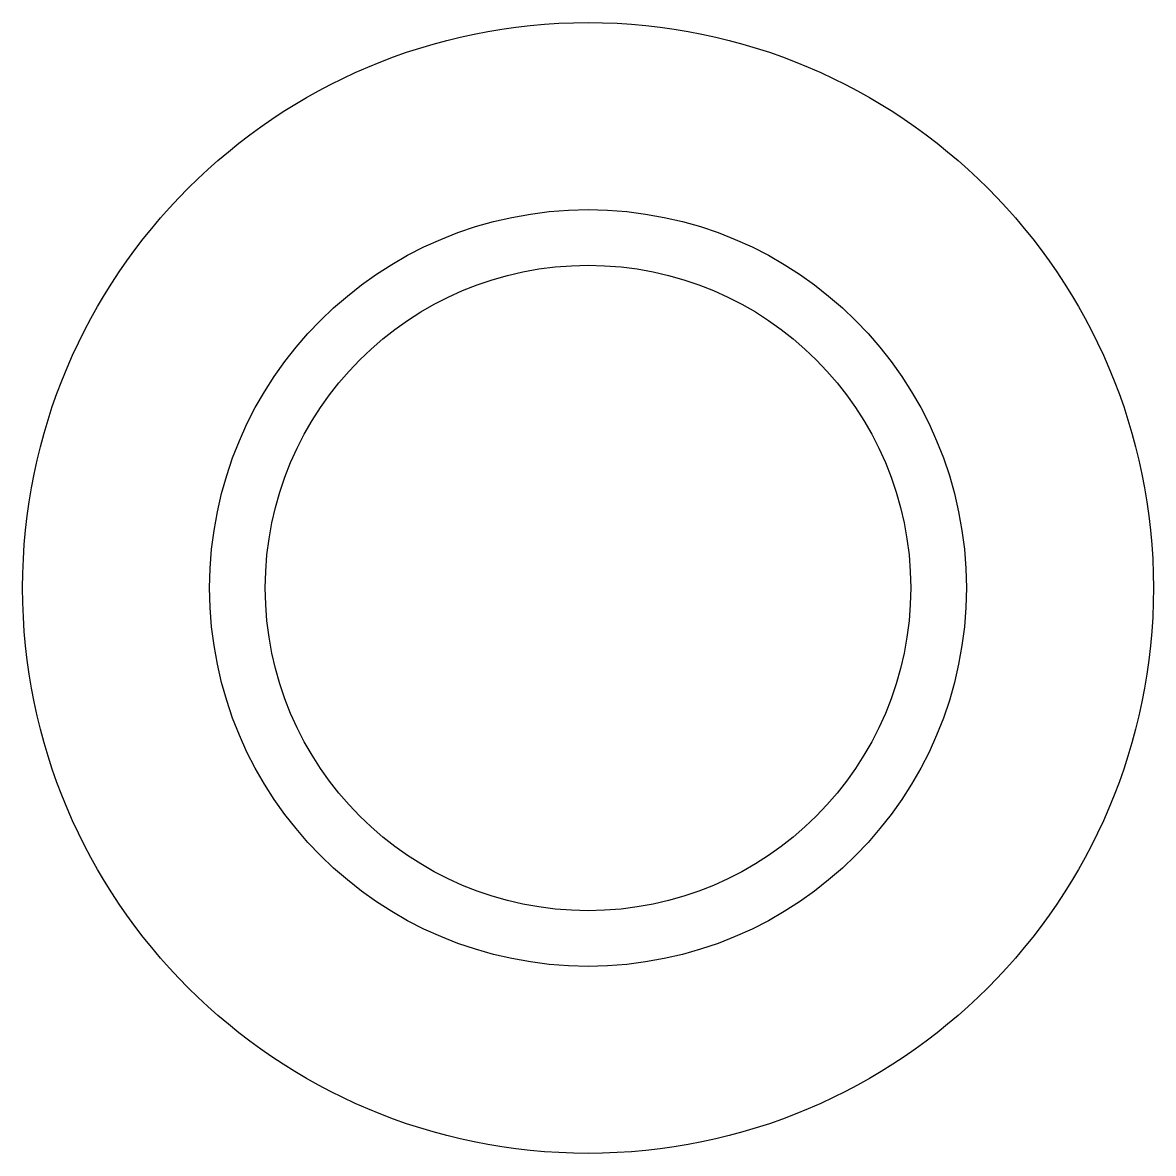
# Model space of a CAD drawing. Extents: x 17.438 to 17.732, y 26.521 to 26.815.
import ezdxf

# ---------------------------------------------------------------- set-up
doc = ezdxf.new("R2010")
doc.units = 0
doc.header["$MEASUREMENT"] = 0
doc.layers.add('E-ESCRITORIO', color=1, linetype='CONTINUOUS')

msp = doc.modelspace()

# ---------------------------------------------------------------- linework, layer by layer
at = {"layer": 'E-ESCRITORIO'}
for radius in [0.14717, 0.09848, 0.084]:
    msp.add_circle((17.5847, 26.66771), radius, dxfattribs=at)

doc.saveas('drawing.dxf')
